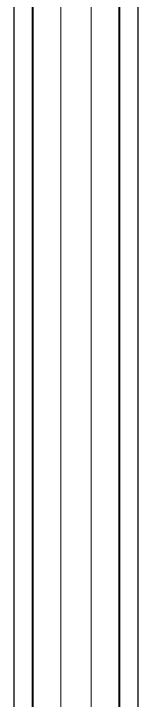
# Model space of a CAD drawing. Header units: millimetres. Extents: x 90978 to 295199, y -4084 to 97293.
# Drawn here: x 185211 to 185313, y 30073 to 30635 of the extents above; entities that cross this region are included whole.
import ezdxf

# ---------------------------------------------------------------- set-up
doc = ezdxf.new("R2010")
doc.units = ezdxf.units.MM
doc.header["$MEASUREMENT"] = 0
doc.layers.add('CSM-STL-XX-ZZ-M3-A-XXXX-00001_detached _19_04_21__rvt-1-Level 0$0$A-WALL', color=7, linetype='CONTINUOUS', lineweight=9)
doc.layers.add('CSM-STL-XX-ZZ-M3-A-XXXX-00001_detached _19_04_21__rvt-1-Level 0$0$I-WALL', color=7, linetype='CONTINUOUS', lineweight=9)

msp = doc.modelspace()

# ---------------------------------------------------------------- linework, layer by layer
at = {"layer": 'CSM-STL-XX-ZZ-M3-A-XXXX-00001_detached _19_04_21__rvt-1-Level 0$0$A-WALL'}
for p, q in [((185226.14, 34240.73), (185226.14, 28565.23)), ((185227.14, 34240.73), (185227.14, 28565.23)), ((185249.64, 34240.73), (185249.64, 28565.23)), ((185274.64, 34240.73), (185274.64, 28565.23)), ((185297.14, 34240.73), (185297.14, 28565.23)), ((185298.14, 34240.73), (185298.14, 28565.23))]:
    msp.add_line(p, q, dxfattribs=at)
at = {"layer": 'CSM-STL-XX-ZZ-M3-A-XXXX-00001_detached _19_04_21__rvt-1-Level 0$0$I-WALL', "lineweight": 30}
for p, q in [((185211.14, 34240.73), (185211.14, 28565.23)), ((185313.14, 28565.23), (185313.14, 34240.73))]:
    msp.add_line(p, q, dxfattribs=at)

doc.saveas('drawing.dxf')
